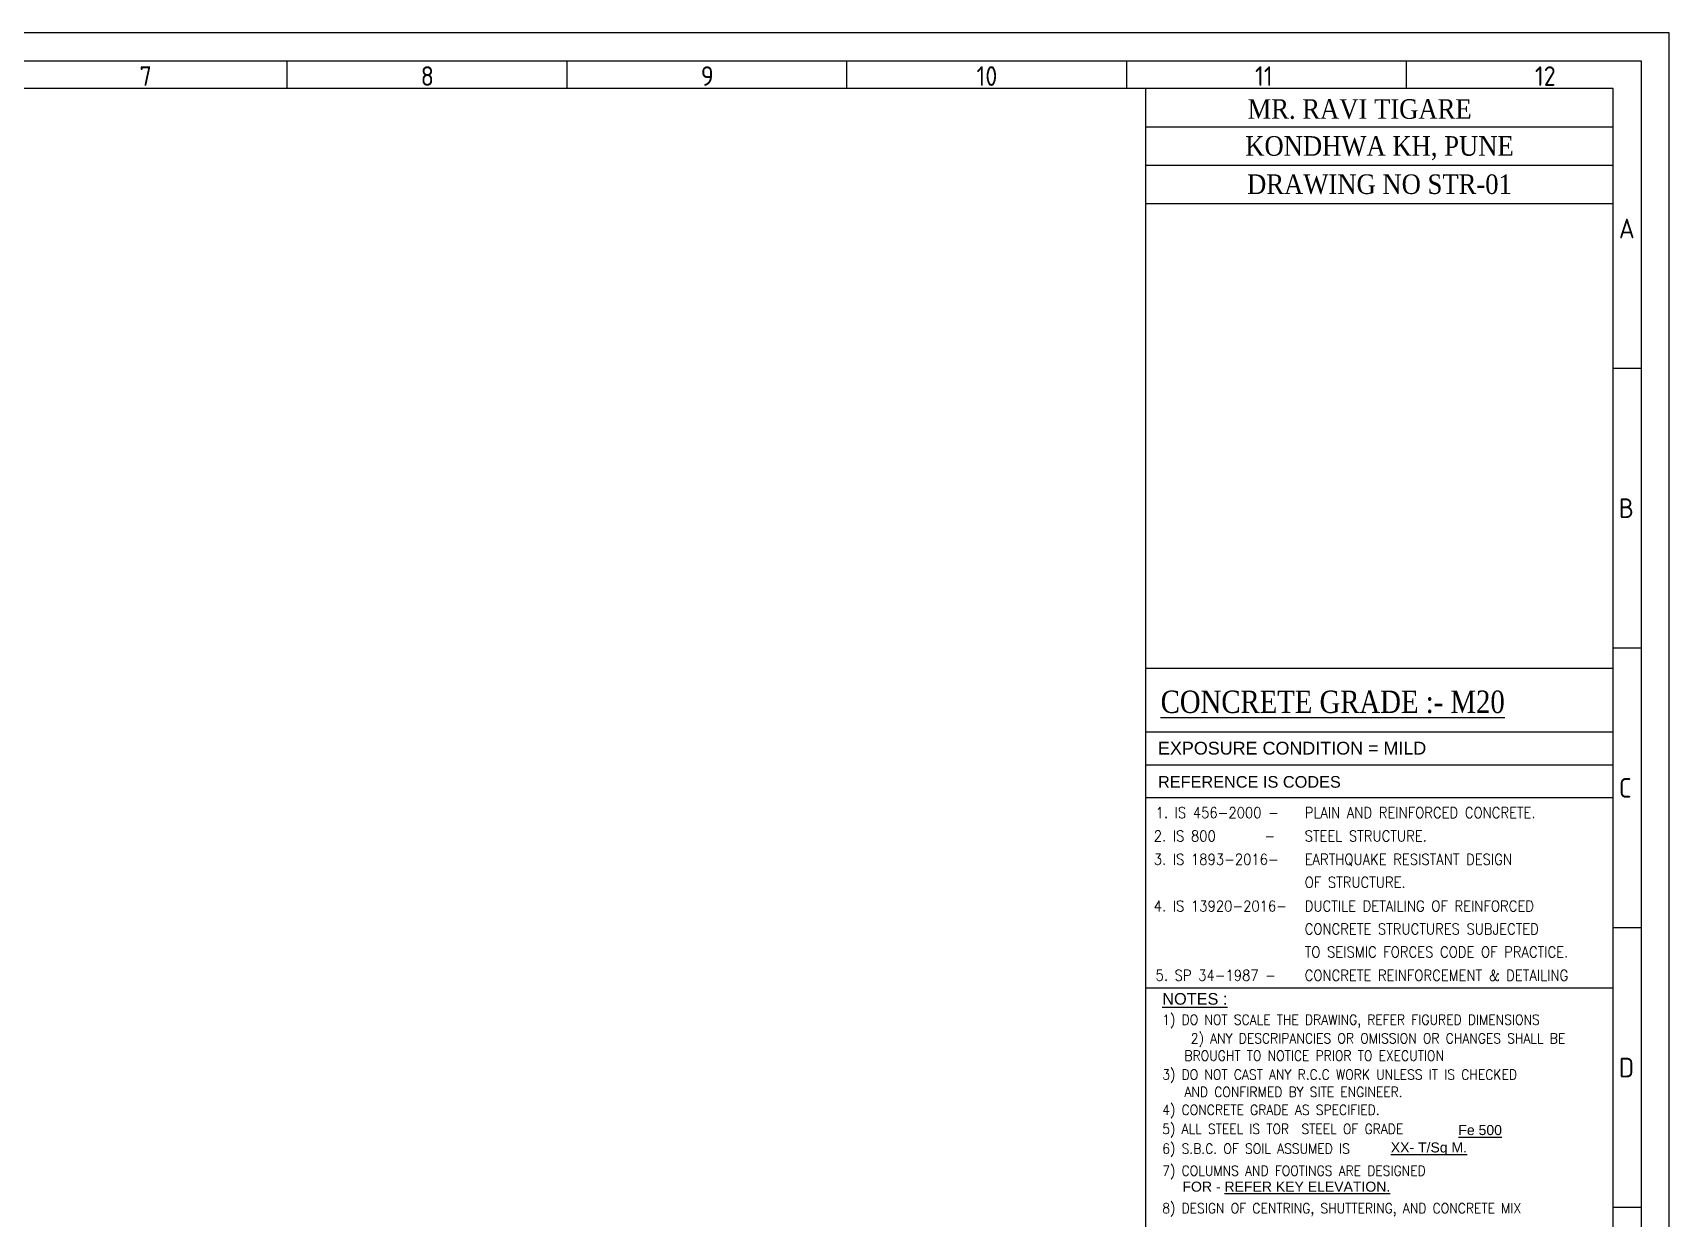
# Model space of a CAD drawing. Header units: inches. Extents: x -1279580 to -1184408, y -1638357 to -1580761.
# Drawn here: x -1249420 to -1220180, y -1601955 to -1580761 of the extents above; entities that cross this region are included whole.
import ezdxf
from ezdxf.enums import TextEntityAlignment as Align

# ---------------------------------------------------------------- set-up
doc = ezdxf.new("R2010")
doc.units = ezdxf.units.IN
doc.header["$LTSCALE"] = 1000
doc.layers.add('025', color=1, linetype='Continuous')
doc.layers.add('035', color=7, linetype='Continuous')
doc.layers.add('SMA-NOTES', color=7, linetype='Continuous', lineweight=25)
doc.styles.add('ISO Proportional', font='isocp.shx')
doc.styles.add('PR NAME', font='times.ttf')
doc.styles.add('ROMANS', font='romans.shx', dxfattribs={"width": 0.9})
doc.styles.add('TITLE', font='arial.ttf', dxfattribs={"height": 250})

# ---------------------------------------------------------------- blocks, each defined once
blk = doc.blocks.new('Z$W@#1F802D39')
at = {"layer": '025', "color": 1}
for points in [[(594, 0), (594, 420), (0, 420), (0, 0)], [(5, 415), (589, 415), (589, 5), (5, 5)]]:
    blk.add_lwpolyline(points, close=True, dxfattribs=at)
at = {"layer": '025', "color": 2}
blk.add_lwpolyline([(584, 10), (584, 410), (10, 410), (10, 10)], close=True, dxfattribs=at)
at = {"layer": '035'}
for p, q in [((347, 415), (347, 410)), ((397, 415), (397, 410)), ((447, 415), (447, 410)), ((497, 415), (497, 410)), ((547, 415), (547, 410)), ((588.98, 360), (584, 360)), ((588.98, 310), (584, 310)), ((588.98, 260), (584, 260)), ((588.98, 210), (584, 210))]:
    blk.add_line(p, q, dxfattribs=at)
at = {"layer": '035', "style": 'ISO Proportional'}
for s, p in [('7', (320.67, 410.5)), ('8', (370.92, 410.5)), ('9', (420.96, 410.5)), ('10', (470.22, 410.5)), ('11', (519.99, 410.5)), ('12', (569.99, 410.5)), ('A', (585, 383.25)), ('B', (585, 333.25)), ('C', (585, 283.25)), ('D', (585, 233.25))]:
    blk.add_text(s, height=3.5, dxfattribs=at).set_placement(p)

msp = doc.modelspace()

# ---------------------------------------------------------------- linework, layer by layer
at = {"layer": '025', "color": 2}
for p, q in [((-1229534.809, -1621761.34, -22520.048), (-1229534.809, -1581761.34, -22520.048)), ((-1229534.893, -1593257.469, -22520.048), (-1221179.651, -1593257.469, -22520.048)), ((-1229534.893, -1593849.616, -22520.048), (-1221179.651, -1593849.616, -22520.048)), ((-1221179.651, -1594441.763, -22520.048), (-1229534.945, -1594441.763, -22520.048)), ((-1229534.809, -1597836.548, -22520.048), (-1221179.651, -1597836.548, -22520.048))]:
    msp.add_line(p, q, dxfattribs=at)
at = {"layer": '025', "color": 2, "elevation": -22520.048}
for points in [[(-1229534.893, -1582443.295), (-1221179.651, -1582443.295)], [(-1229534.893, -1583127.384), (-1221179.651, -1583127.384)], [(-1229534.893, -1583811.472), (-1221179.651, -1583811.472)], [(-1229534.893, -1592119.13), (-1221179.835, -1592119.13)]]:
    msp.add_lwpolyline(points, dxfattribs=at)

# ---------------------------------------------------------------- block references
at = {"layer": '025', "xscale": 100, "yscale": 100, "zscale": 100}
msp.add_blockref('Z$W@#1F802D39', (-1279579.65, -1622761.34, -22520.048), dxfattribs=at)

# ---------------------------------------------------------------- texts
at = {"layer": 'SMA-NOTES', "color": 3, "style": 'PR NAME', "width": 0.9}
for s, p in [('MR. RAVI TIGARE', (-1225712.47, -1582125.105, -22520.048)), ('KONDHWA KH, PUNE', (-1225357.272, -1582785.34, -22520.048)), ('DRAWING NO STR-01', (-1225357.272, -1583469.428, -22520.048))]:
    msp.add_text(s, height=350, dxfattribs=at).set_placement(p, align=Align.MIDDLE_CENTER)
at = {"layer": 'SMA-NOTES', "color": 10, "style": 'PR NAME', "width": 0.85}
msp.add_text('%%UCONCRETE GRADE :- M20', height=400, dxfattribs=at).set_placement((-1226192.98, -1592722.139, -22520.048), align=Align.MIDDLE_CENTER)
at = {"layer": 'SMA-NOTES', "color": 0, "style": 'TITLE'}
for s, height, p in [('EXPOSURE CONDITION = MILD', 229.16667, (-1229314.556, -1593665.845, -22520.048)), ('REFERENCE IS CODES', 208.33333, (-1229314.556, -1594257.992, -22520.048)), ('%%UNOTES :', 208.3333, (-1229238.104, -1598137.115, -22520.048))]:
    msp.add_text(s, height=height, dxfattribs=at).set_placement(p)
at = {"layer": 'SMA-NOTES', "color": 0, "style": 'ROMANS', "width": 0.9}
for s, height, p in [('1. IS 456-2000 -', 191.66667, (-1229357.742, -1594799.973, -22520.048)), ('PLAIN AND REINFORCED CONCRETE.', 191.66667, (-1226693.552, -1594799.973, -22520.048)), ('2. IS 800      -', 191.66667, (-1229390.557, -1595217.201, -22520.048)), ('STEEL STRUCTURE.', 191.66667, (-1226693.552, -1595217.201, -22520.048)), ('3. IS 1893-2016-', 191.66667, (-1229390.557, -1595634.429, -22520.048)), ('EARTHQUAKE RESISTANT DESIGN', 191.66667, (-1226693.552, -1595634.429, -22520.048)), ('OF STRUCTURE.', 191.66667, (-1226693.552, -1596044.841, -22520.048)), ('4. IS 13920-2016-', 191.66667, (-1229390.557, -1596469.745, -22520.048)), ('DUCTILE DETAILING OF REINFORCED ', 191.66667, (-1226693.552, -1596469.745, -22520.048)), ('CONCRETE STRUCTURES SUBJECTED ', 191.66667, (-1226693.552, -1596880.157, -22520.048)), ('TO SEISMIC FORCES CODE OF PRACTICE.', 191.66667, (-1226693.552, -1597290.57, -22520.048)), ('5. SP 34-1987 -', 191.66667, (-1229357.742, -1597707.798, -22520.048)), ('CONCRETE REINFORCEMENT & DETAILING', 191.66667, (-1226693.552, -1597707.798, -22520.048)), ('1) DO NOT SCALE THE DRAWING, REFER FIGURED DIMENSIONS', 179.16667, (-1229238.433, -1598495.002, -22520.048)), ('BROUGHT TO NOTICE PRIOR TO EXECUTION', 179.16667, (-1228842.248, -1599138.029, -22520.048)), ('3) DO NOT CAST ANY R.C.C WORK UNLESS IT IS CHECKED', 179.16667, (-1229238.433, -1599475.655, -22520.048)), ('AND CONFIRMED BY SITE ENGINEER.', 179.16667, (-1228842.248, -1599786.635, -22520.048)), ('4) CONCRETE GRADE AS SPECIFIED.', 179.16667, (-1229238.433, -1600107.315, -22520.048)), ('5) ALL STEEL IS TOR  STEEL OF GRADE ', 179.16667, (-1229238.433, -1600448.638, -22520.048)), ('6) S.B.C. OF SOIL ASSUMED IS  ', 179.16667, (-1229238.433, -1600799.307, -22520.048)), ('7) COLUMNS AND FOOTINGS ARE DESIGNED ', 179.16667, (-1229238.433, -1601195.095, -22520.048)), ('8) DESIGN OF CENTRING, SHUTTERING, AND CONCRETE MIX', 179.16667, (-1229238.433, -1601865.44, -22520.048))]:
    msp.add_text(s, height=height, dxfattribs=at).set_placement(p)
msp.add_text('2) ANY DESCRIPANCIES OR OMISSION OR CHANGES SHALL BE', height=179.16667, dxfattribs=at).set_placement((-1225383.79, -1598828.798, -22520.048), align=Align.CENTER)
at = {"layer": 'SMA-NOTES', "color": 10, "style": 'TITLE'}
for s, height, p in [('%%UFe 500', 179.1667, (-1223948.291, -1600467.979, -22520.048)), ('%%UXX- T/Sq M.', 179.16667, (-1225155.414, -1600778.232, -22520.048)), ('FOR - %%UREFER KEY ELEVATION.', 179.16667, (-1228877.8, -1601479.409, -22520.048))]:
    msp.add_text(s, height=height, dxfattribs=at).set_placement(p)

doc.saveas('drawing.dxf')
